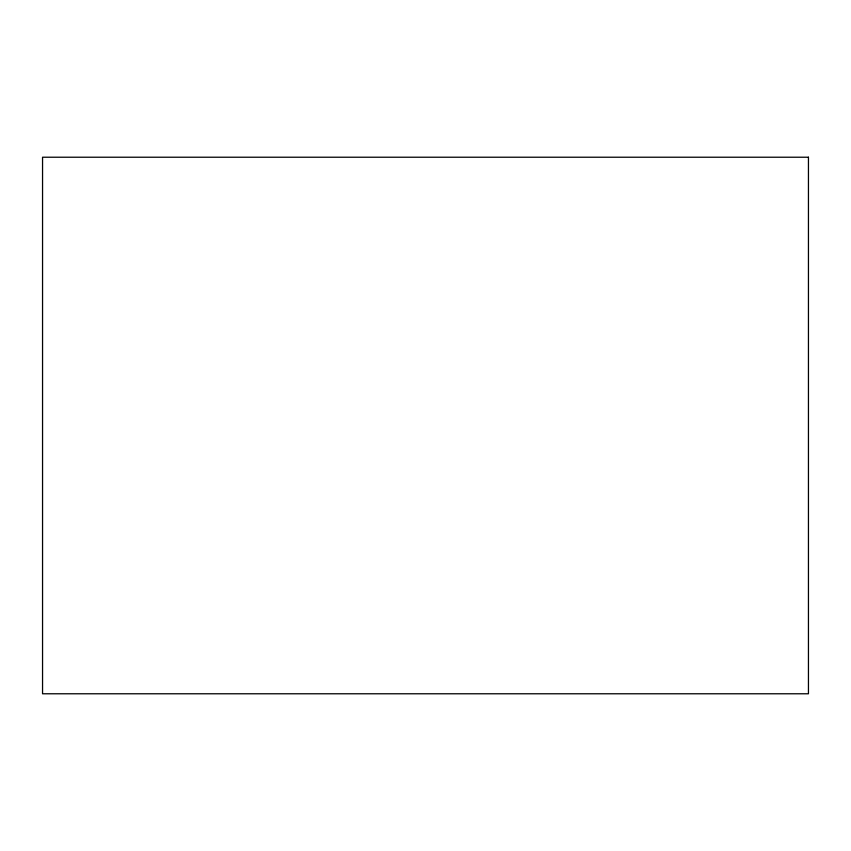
<?xml version="1.0" encoding="UTF-8"?>
<svg xmlns="http://www.w3.org/2000/svg" width="851" height="851" viewBox="0 0 851 851"><rect width="100%" height="100%" fill="white"/><g stroke="black" fill="none" stroke-linecap="round" stroke-linejoin="round"><path stroke-width="1.28" d="M808.45 157.222L42.55 157.222L42.55 693.778L808.45 693.778L808.45 157.222"/></g></svg>
